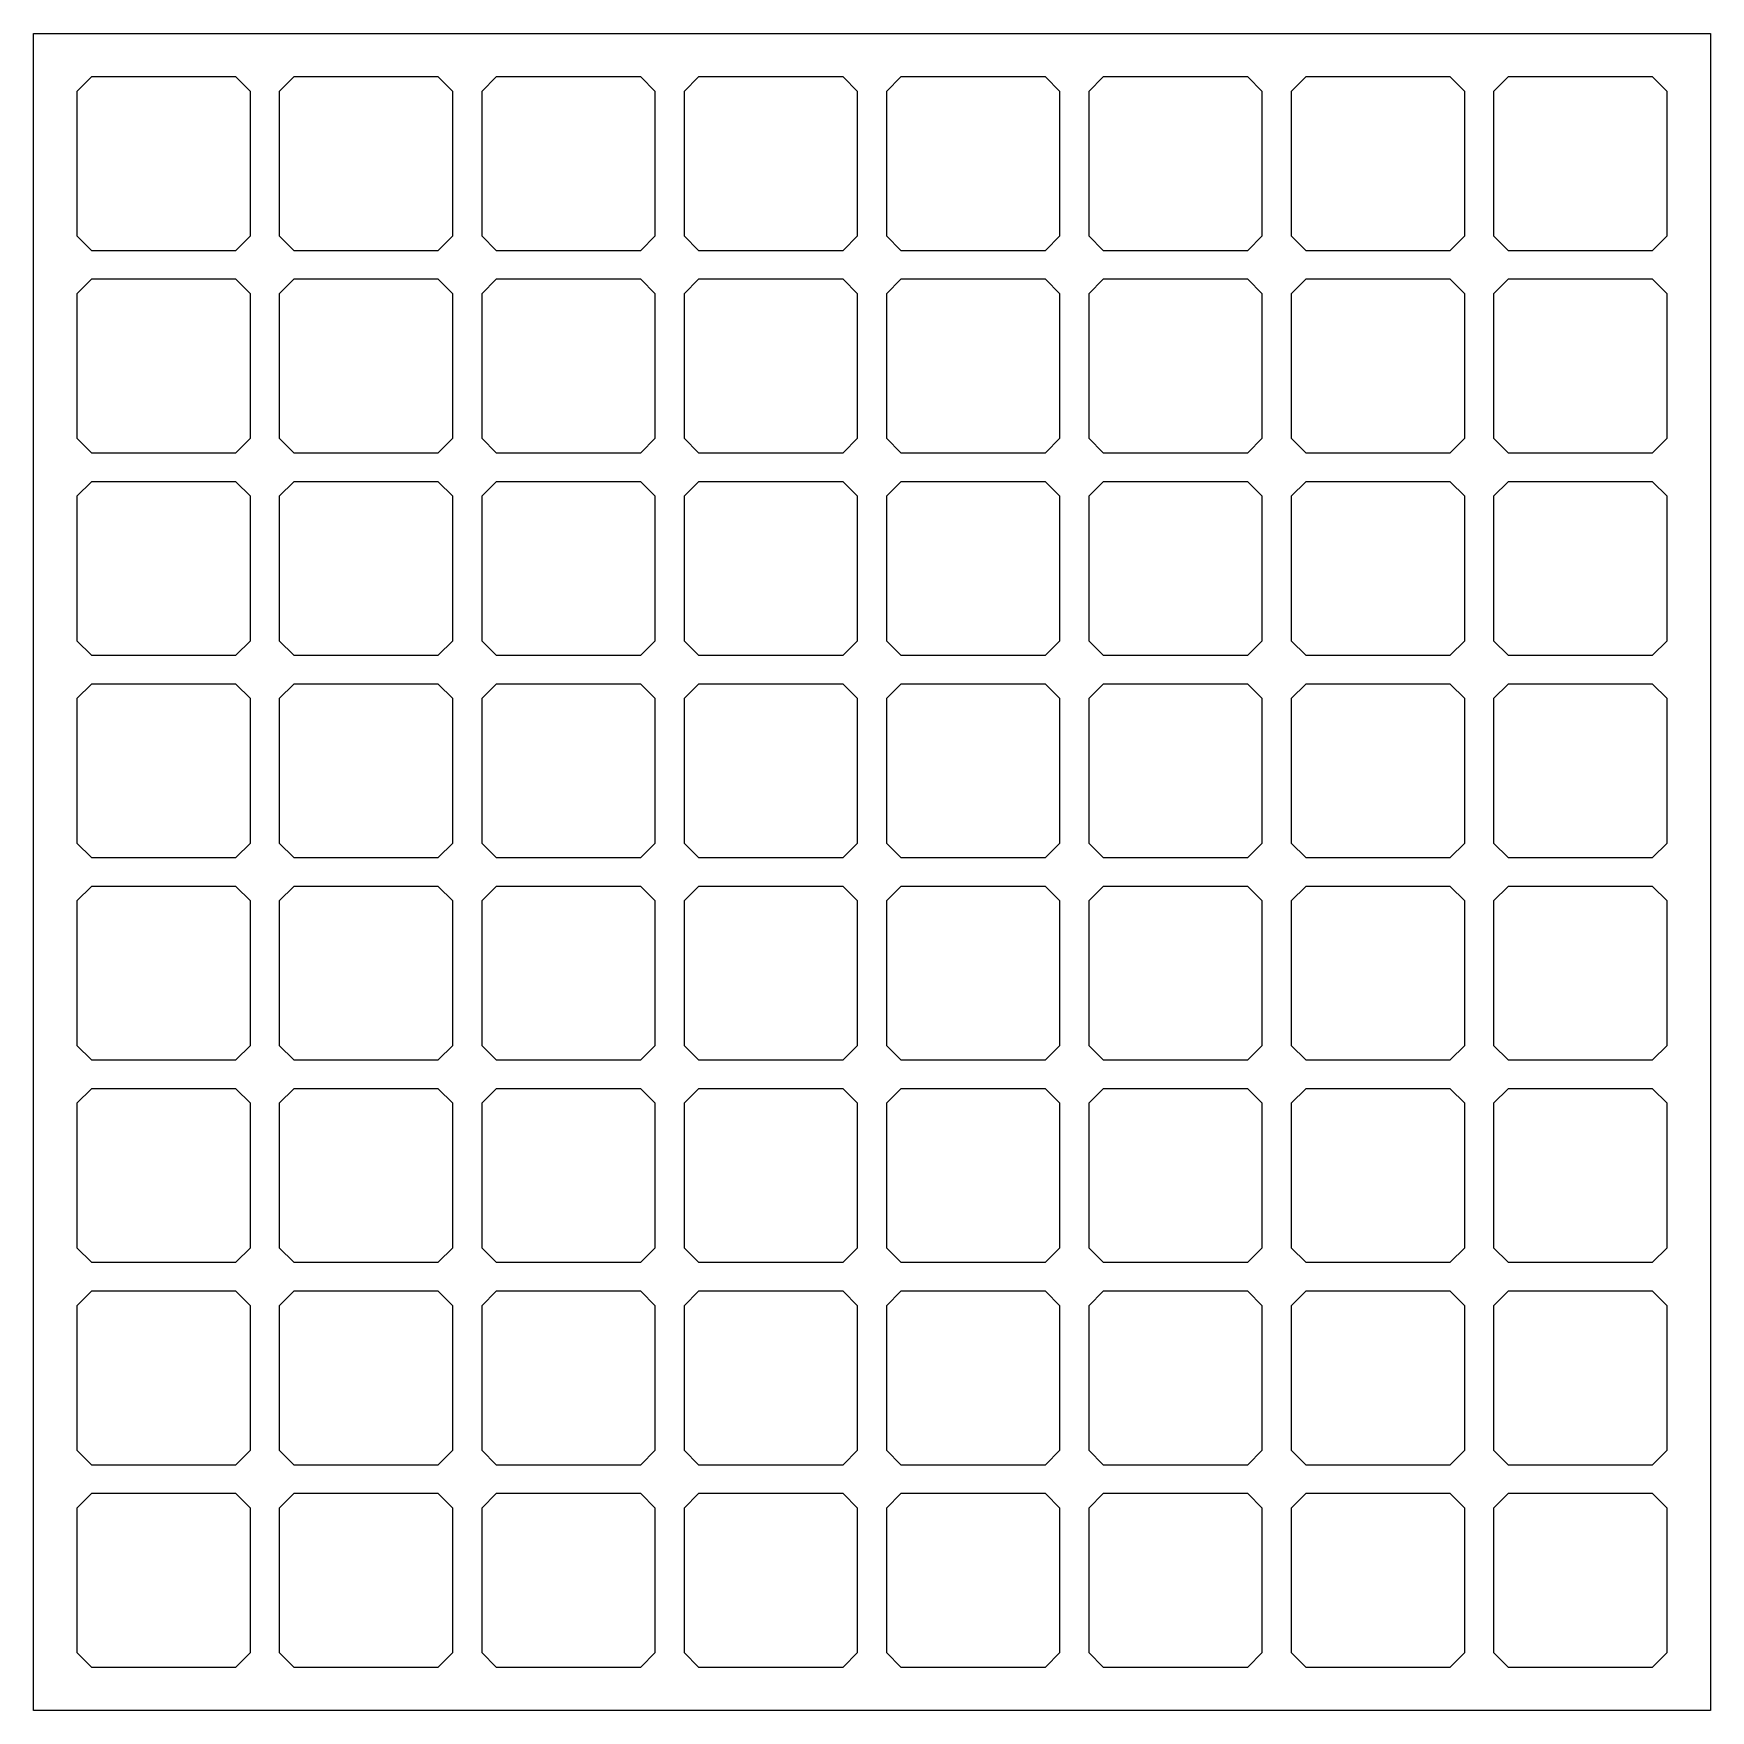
# Model space of a CAD drawing. Extents: x 39.4 to 113.1, y -111.3 to -37.6.
import ezdxf

# ---------------------------------------------------------------- set-up
doc = ezdxf.new("R2010")
doc.units = 0
doc.layers.get('0').update_dxf_attribs({"linetype": 'continuous'})

msp = doc.modelspace()

# ---------------------------------------------------------------- linework, layer by layer
at = {"color": 0}
for points in [[(39.434, -37.605), (44.344, -37.605), (49.255, -37.605), (54.166, -37.605), (59.076, -37.605), (63.987, -37.605), (68.898, -37.605), (73.808, -37.605), (78.719, -37.605), (83.63, -37.605), (88.54, -37.605), (93.451, -37.605), (98.362, -37.605), (103.272, -37.605), (108.183, -37.605), (113.094, -37.605), (113.094, -42.515), (113.094, -47.426), (113.094, -52.337), (113.094, -57.247), (113.094, -62.158), (113.094, -67.069), (113.094, -71.979), (113.094, -76.89), (113.094, -81.801), (113.094, -86.711), (113.094, -91.622), (113.094, -96.533), (113.094, -101.443), (113.094, -106.354), (113.094, -111.265), (108.183, -111.265), (103.272, -111.265), (98.362, -111.265), (93.451, -111.265), (88.54, -111.265), (83.63, -111.265), (78.719, -111.265), (73.808, -111.265), (68.898, -111.265), (63.987, -111.265), (59.076, -111.265), (54.166, -111.265), (49.255, -111.265), (44.344, -111.265), (39.434, -111.265), (39.434, -106.354), (39.434, -101.443), (39.434, -96.533), (39.434, -91.622), (39.434, -86.711), (39.434, -81.801), (39.434, -76.89), (39.434, -71.979), (39.434, -67.069), (39.434, -62.158), (39.434, -57.247), (39.434, -52.337), (39.434, -47.426), (39.434, -42.515)], [(41.974, -47.13), (45.149, -47.13), (48.324, -47.13), (48.959, -46.495), (48.959, -43.32), (48.959, -40.145), (48.324, -39.51), (45.149, -39.51), (41.974, -39.51), (41.339, -40.145), (41.339, -43.32), (41.339, -46.495)], [(50.864, -47.13), (54.039, -47.13), (57.214, -47.13), (57.849, -46.495), (57.849, -43.32), (57.849, -40.145), (57.214, -39.51), (54.039, -39.51), (50.864, -39.51), (50.229, -40.145), (50.229, -43.32), (50.229, -46.495)], [(59.754, -47.13), (62.929, -47.13), (66.104, -47.13), (66.739, -46.495), (66.739, -43.32), (66.739, -40.145), (66.104, -39.51), (62.929, -39.51), (59.754, -39.51), (59.119, -40.145), (59.119, -43.32), (59.119, -46.495)], [(68.644, -47.13), (71.819, -47.13), (74.994, -47.13), (75.629, -46.495), (75.629, -43.32), (75.629, -40.145), (74.994, -39.51), (71.819, -39.51), (68.644, -39.51), (68.009, -40.145), (68.009, -43.32), (68.009, -46.495)], [(77.534, -47.13), (80.709, -47.13), (83.884, -47.13), (84.519, -46.495), (84.519, -43.32), (84.519, -40.145), (83.884, -39.51), (80.709, -39.51), (77.534, -39.51), (76.899, -40.145), (76.899, -43.32), (76.899, -46.495)], [(86.424, -47.13), (89.599, -47.13), (92.774, -47.13), (93.409, -46.495), (93.409, -43.32), (93.409, -40.145), (92.774, -39.51), (89.599, -39.51), (86.424, -39.51), (85.789, -40.145), (85.789, -43.32), (85.789, -46.495)], [(95.314, -47.13), (98.489, -47.13), (101.664, -47.13), (102.299, -46.495), (102.299, -43.32), (102.299, -40.145), (101.664, -39.51), (98.489, -39.51), (95.314, -39.51), (94.679, -40.145), (94.679, -43.32), (94.679, -46.495)], [(104.204, -47.13), (107.379, -47.13), (110.554, -47.13), (111.189, -46.495), (111.189, -43.32), (111.189, -40.145), (110.554, -39.51), (107.379, -39.51), (104.204, -39.51), (103.569, -40.145), (103.569, -43.32), (103.569, -46.495)], [(41.974, -56.02), (45.149, -56.02), (48.324, -56.02), (48.959, -55.385), (48.959, -52.21), (48.959, -49.035), (48.324, -48.4), (45.149, -48.4), (41.974, -48.4), (41.339, -49.035), (41.339, -52.21), (41.339, -55.385)], [(50.864, -56.02), (54.039, -56.02), (57.214, -56.02), (57.849, -55.385), (57.849, -52.21), (57.849, -49.035), (57.214, -48.4), (54.039, -48.4), (50.864, -48.4), (50.229, -49.035), (50.229, -52.21), (50.229, -55.385)], [(59.754, -56.02), (62.929, -56.02), (66.104, -56.02), (66.739, -55.385), (66.739, -52.21), (66.739, -49.035), (66.104, -48.4), (62.929, -48.4), (59.754, -48.4), (59.119, -49.035), (59.119, -52.21), (59.119, -55.385)], [(68.644, -56.02), (71.819, -56.02), (74.994, -56.02), (75.629, -55.385), (75.629, -52.21), (75.629, -49.035), (74.994, -48.4), (71.819, -48.4), (68.644, -48.4), (68.009, -49.035), (68.009, -52.21), (68.009, -55.385)], [(77.534, -56.02), (80.709, -56.02), (83.884, -56.02), (84.519, -55.385), (84.519, -52.21), (84.519, -49.035), (83.884, -48.4), (80.709, -48.4), (77.534, -48.4), (76.899, -49.035), (76.899, -52.21), (76.899, -55.385)], [(86.424, -56.02), (89.599, -56.02), (92.774, -56.02), (93.409, -55.385), (93.409, -52.21), (93.409, -49.035), (92.774, -48.4), (89.599, -48.4), (86.424, -48.4), (85.789, -49.035), (85.789, -52.21), (85.789, -55.385)], [(95.314, -56.02), (98.489, -56.02), (101.664, -56.02), (102.299, -55.385), (102.299, -52.21), (102.299, -49.035), (101.664, -48.4), (98.489, -48.4), (95.314, -48.4), (94.679, -49.035), (94.679, -52.21), (94.679, -55.385)], [(104.204, -56.02), (107.379, -56.02), (110.554, -56.02), (111.189, -55.385), (111.189, -52.21), (111.189, -49.035), (110.554, -48.4), (107.379, -48.4), (104.204, -48.4), (103.569, -49.035), (103.569, -52.21), (103.569, -55.385)], [(41.974, -64.91), (45.149, -64.91), (48.324, -64.91), (48.959, -64.275), (48.959, -61.1), (48.959, -57.925), (48.324, -57.29), (45.149, -57.29), (41.974, -57.29), (41.339, -57.925), (41.339, -61.1), (41.339, -64.275)], [(50.864, -64.91), (54.039, -64.91), (57.214, -64.91), (57.849, -64.275), (57.849, -61.1), (57.849, -57.925), (57.214, -57.29), (54.039, -57.29), (50.864, -57.29), (50.229, -57.925), (50.229, -61.1), (50.229, -64.275)], [(59.754, -64.91), (62.929, -64.91), (66.104, -64.91), (66.739, -64.275), (66.739, -61.1), (66.739, -57.925), (66.104, -57.29), (62.929, -57.29), (59.754, -57.29), (59.119, -57.925), (59.119, -61.1), (59.119, -64.275)], [(68.644, -64.91), (71.819, -64.91), (74.994, -64.91), (75.629, -64.275), (75.629, -61.1), (75.629, -57.925), (74.994, -57.29), (71.819, -57.29), (68.644, -57.29), (68.009, -57.925), (68.009, -61.1), (68.009, -64.275)], [(77.534, -64.91), (80.709, -64.91), (83.884, -64.91), (84.519, -64.275), (84.519, -61.1), (84.519, -57.925), (83.884, -57.29), (80.709, -57.29), (77.534, -57.29), (76.899, -57.925), (76.899, -61.1), (76.899, -64.275)], [(86.424, -64.91), (89.599, -64.91), (92.774, -64.91), (93.409, -64.275), (93.409, -61.1), (93.409, -57.925), (92.774, -57.29), (89.599, -57.29), (86.424, -57.29), (85.789, -57.925), (85.789, -61.1), (85.789, -64.275)], [(95.314, -64.91), (98.489, -64.91), (101.664, -64.91), (102.299, -64.275), (102.299, -61.1), (102.299, -57.925), (101.664, -57.29), (98.489, -57.29), (95.314, -57.29), (94.679, -57.925), (94.679, -61.1), (94.679, -64.275)], [(104.204, -64.91), (107.379, -64.91), (110.554, -64.91), (111.189, -64.275), (111.189, -61.1), (111.189, -57.925), (110.554, -57.29), (107.379, -57.29), (104.204, -57.29), (103.569, -57.925), (103.569, -61.1), (103.569, -64.275)], [(41.974, -73.8), (45.149, -73.8), (48.324, -73.8), (48.959, -73.165), (48.959, -69.99), (48.959, -66.815), (48.324, -66.18), (45.149, -66.18), (41.974, -66.18), (41.339, -66.815), (41.339, -69.99), (41.339, -73.165)], [(50.864, -73.8), (54.039, -73.8), (57.214, -73.8), (57.849, -73.165), (57.849, -69.99), (57.849, -66.815), (57.214, -66.18), (54.039, -66.18), (50.864, -66.18), (50.229, -66.815), (50.229, -69.99), (50.229, -73.165)], [(59.754, -73.8), (62.929, -73.8), (66.104, -73.8), (66.739, -73.165), (66.739, -69.99), (66.739, -66.815), (66.104, -66.18), (62.929, -66.18), (59.754, -66.18), (59.119, -66.815), (59.119, -69.99), (59.119, -73.165)], [(68.644, -73.8), (71.819, -73.8), (74.994, -73.8), (75.629, -73.165), (75.629, -69.99), (75.629, -66.815), (74.994, -66.18), (71.819, -66.18), (68.644, -66.18), (68.009, -66.815), (68.009, -69.99), (68.009, -73.165)], [(77.534, -73.8), (80.709, -73.8), (83.884, -73.8), (84.519, -73.165), (84.519, -69.99), (84.519, -66.815), (83.884, -66.18), (80.709, -66.18), (77.534, -66.18), (76.899, -66.815), (76.899, -69.99), (76.899, -73.165)], [(86.424, -73.8), (89.599, -73.8), (92.774, -73.8), (93.409, -73.165), (93.409, -69.99), (93.409, -66.815), (92.774, -66.18), (89.599, -66.18), (86.424, -66.18), (85.789, -66.815), (85.789, -69.99), (85.789, -73.165)], [(95.314, -73.8), (98.489, -73.8), (101.664, -73.8), (102.299, -73.165), (102.299, -69.99), (102.299, -66.815), (101.664, -66.18), (98.489, -66.18), (95.314, -66.18), (94.679, -66.815), (94.679, -69.99), (94.679, -73.165)], [(104.204, -73.8), (107.379, -73.8), (110.554, -73.8), (111.189, -73.165), (111.189, -69.99), (111.189, -66.815), (110.554, -66.18), (107.379, -66.18), (104.204, -66.18), (103.569, -66.815), (103.569, -69.99), (103.569, -73.165)], [(41.974, -82.69), (45.149, -82.69), (48.324, -82.69), (48.959, -82.055), (48.959, -78.88), (48.959, -75.705), (48.324, -75.07), (45.149, -75.07), (41.974, -75.07), (41.339, -75.705), (41.339, -78.88), (41.339, -82.055)], [(50.864, -82.69), (54.039, -82.69), (57.214, -82.69), (57.849, -82.055), (57.849, -78.88), (57.849, -75.705), (57.214, -75.07), (54.039, -75.07), (50.864, -75.07), (50.229, -75.705), (50.229, -78.88), (50.229, -82.055)], [(59.754, -82.69), (62.929, -82.69), (66.104, -82.69), (66.739, -82.055), (66.739, -78.88), (66.739, -75.705), (66.104, -75.07), (62.929, -75.07), (59.754, -75.07), (59.119, -75.705), (59.119, -78.88), (59.119, -82.055)], [(68.644, -82.69), (71.819, -82.69), (74.994, -82.69), (75.629, -82.055), (75.629, -78.88), (75.629, -75.705), (74.994, -75.07), (71.819, -75.07), (68.644, -75.07), (68.009, -75.705), (68.009, -78.88), (68.009, -82.055)], [(77.534, -82.69), (80.709, -82.69), (83.884, -82.69), (84.519, -82.055), (84.519, -78.88), (84.519, -75.705), (83.884, -75.07), (80.709, -75.07), (77.534, -75.07), (76.899, -75.705), (76.899, -78.88), (76.899, -82.055)], [(86.424, -82.69), (89.599, -82.69), (92.774, -82.69), (93.409, -82.055), (93.409, -78.88), (93.409, -75.705), (92.774, -75.07), (89.599, -75.07), (86.424, -75.07), (85.789, -75.705), (85.789, -78.88), (85.789, -82.055)], [(95.314, -82.69), (98.489, -82.69), (101.664, -82.69), (102.299, -82.055), (102.299, -78.88), (102.299, -75.705), (101.664, -75.07), (98.489, -75.07), (95.314, -75.07), (94.679, -75.705), (94.679, -78.88), (94.679, -82.055)], [(104.204, -82.69), (107.379, -82.69), (110.554, -82.69), (111.189, -82.055), (111.189, -78.88), (111.189, -75.705), (110.554, -75.07), (107.379, -75.07), (104.204, -75.07), (103.569, -75.705), (103.569, -78.88), (103.569, -82.055)], [(41.974, -91.58), (45.149, -91.58), (48.324, -91.58), (48.959, -90.945), (48.959, -87.77), (48.959, -84.595), (48.324, -83.96), (45.149, -83.96), (41.974, -83.96), (41.339, -84.595), (41.339, -87.77), (41.339, -90.945)], [(50.864, -91.58), (54.039, -91.58), (57.214, -91.58), (57.849, -90.945), (57.849, -87.77), (57.849, -84.595), (57.214, -83.96), (54.039, -83.96), (50.864, -83.96), (50.229, -84.595), (50.229, -87.77), (50.229, -90.945)], [(59.754, -91.58), (62.929, -91.58), (66.104, -91.58), (66.739, -90.945), (66.739, -87.77), (66.739, -84.595), (66.104, -83.96), (62.929, -83.96), (59.754, -83.96), (59.119, -84.595), (59.119, -87.77), (59.119, -90.945)], [(68.644, -91.58), (71.819, -91.58), (74.994, -91.58), (75.629, -90.945), (75.629, -87.77), (75.629, -84.595), (74.994, -83.96), (71.819, -83.96), (68.644, -83.96), (68.009, -84.595), (68.009, -87.77), (68.009, -90.945)], [(77.534, -91.58), (80.709, -91.58), (83.884, -91.58), (84.519, -90.945), (84.519, -87.77), (84.519, -84.595), (83.884, -83.96), (80.709, -83.96), (77.534, -83.96), (76.899, -84.595), (76.899, -87.77), (76.899, -90.945)], [(86.424, -91.58), (89.599, -91.58), (92.774, -91.58), (93.409, -90.945), (93.409, -87.77), (93.409, -84.595), (92.774, -83.96), (89.599, -83.96), (86.424, -83.96), (85.789, -84.595), (85.789, -87.77), (85.789, -90.945)], [(95.314, -91.58), (98.489, -91.58), (101.664, -91.58), (102.299, -90.945), (102.299, -87.77), (102.299, -84.595), (101.664, -83.96), (98.489, -83.96), (95.314, -83.96), (94.679, -84.595), (94.679, -87.77), (94.679, -90.945)], [(104.204, -91.58), (107.379, -91.58), (110.554, -91.58), (111.189, -90.945), (111.189, -87.77), (111.189, -84.595), (110.554, -83.96), (107.379, -83.96), (104.204, -83.96), (103.569, -84.595), (103.569, -87.77), (103.569, -90.945)], [(41.974, -100.47), (45.149, -100.47), (48.324, -100.47), (48.959, -99.835), (48.959, -96.66), (48.959, -93.485), (48.324, -92.85), (45.149, -92.85), (41.974, -92.85), (41.339, -93.485), (41.339, -96.66), (41.339, -99.835)], [(50.864, -100.47), (54.039, -100.47), (57.214, -100.47), (57.849, -99.835), (57.849, -96.66), (57.849, -93.485), (57.214, -92.85), (54.039, -92.85), (50.864, -92.85), (50.229, -93.485), (50.229, -96.66), (50.229, -99.835)], [(59.754, -100.47), (62.929, -100.47), (66.104, -100.47), (66.739, -99.835), (66.739, -96.66), (66.739, -93.485), (66.104, -92.85), (62.929, -92.85), (59.754, -92.85), (59.119, -93.485), (59.119, -96.66), (59.119, -99.835)], [(68.644, -100.47), (71.819, -100.47), (74.994, -100.47), (75.629, -99.835), (75.629, -96.66), (75.629, -93.485), (74.994, -92.85), (71.819, -92.85), (68.644, -92.85), (68.009, -93.485), (68.009, -96.66), (68.009, -99.835)], [(77.534, -100.47), (80.709, -100.47), (83.884, -100.47), (84.519, -99.835), (84.519, -96.66), (84.519, -93.485), (83.884, -92.85), (80.709, -92.85), (77.534, -92.85), (76.899, -93.485), (76.899, -96.66), (76.899, -99.835)], [(86.424, -100.47), (89.599, -100.47), (92.774, -100.47), (93.409, -99.835), (93.409, -96.66), (93.409, -93.485), (92.774, -92.85), (89.599, -92.85), (86.424, -92.85), (85.789, -93.485), (85.789, -96.66), (85.789, -99.835)], [(95.314, -100.47), (98.489, -100.47), (101.664, -100.47), (102.299, -99.835), (102.299, -96.66), (102.299, -93.485), (101.664, -92.85), (98.489, -92.85), (95.314, -92.85), (94.679, -93.485), (94.679, -96.66), (94.679, -99.835)], [(104.204, -100.47), (107.379, -100.47), (110.554, -100.47), (111.189, -99.835), (111.189, -96.66), (111.189, -93.485), (110.554, -92.85), (107.379, -92.85), (104.204, -92.85), (103.569, -93.485), (103.569, -96.66), (103.569, -99.835)], [(41.974, -109.36), (45.149, -109.36), (48.324, -109.36), (48.959, -108.725), (48.959, -105.55), (48.959, -102.375), (48.324, -101.74), (45.149, -101.74), (41.974, -101.74), (41.339, -102.375), (41.339, -105.55), (41.339, -108.725)], [(50.864, -109.36), (54.039, -109.36), (57.214, -109.36), (57.849, -108.725), (57.849, -105.55), (57.849, -102.375), (57.214, -101.74), (54.039, -101.74), (50.864, -101.74), (50.229, -102.375), (50.229, -105.55), (50.229, -108.725)], [(59.754, -109.36), (62.929, -109.36), (66.104, -109.36), (66.739, -108.725), (66.739, -105.55), (66.739, -102.375), (66.104, -101.74), (62.929, -101.74), (59.754, -101.74), (59.119, -102.375), (59.119, -105.55), (59.119, -108.725)], [(68.644, -109.36), (71.819, -109.36), (74.994, -109.36), (75.629, -108.725), (75.629, -105.55), (75.629, -102.375), (74.994, -101.74), (71.819, -101.74), (68.644, -101.74), (68.009, -102.375), (68.009, -105.55), (68.009, -108.725)], [(77.534, -109.36), (80.709, -109.36), (83.884, -109.36), (84.519, -108.725), (84.519, -105.55), (84.519, -102.375), (83.884, -101.74), (80.709, -101.74), (77.534, -101.74), (76.899, -102.375), (76.899, -105.55), (76.899, -108.725)], [(86.424, -109.36), (89.599, -109.36), (92.774, -109.36), (93.409, -108.725), (93.409, -105.55), (93.409, -102.375), (92.774, -101.74), (89.599, -101.74), (86.424, -101.74), (85.789, -102.375), (85.789, -105.55), (85.789, -108.725)], [(95.314, -109.36), (98.489, -109.36), (101.664, -109.36), (102.299, -108.725), (102.299, -105.55), (102.299, -102.375), (101.664, -101.74), (98.489, -101.74), (95.314, -101.74), (94.679, -102.375), (94.679, -105.55), (94.679, -108.725)], [(104.204, -109.36), (107.379, -109.36), (110.554, -109.36), (111.189, -108.725), (111.189, -105.55), (111.189, -102.375), (110.554, -101.74), (107.379, -101.74), (104.204, -101.74), (103.569, -102.375), (103.569, -105.55), (103.569, -108.725)]]:
    msp.add_lwpolyline(points, close=True, dxfattribs=at)

doc.saveas('drawing.dxf')
